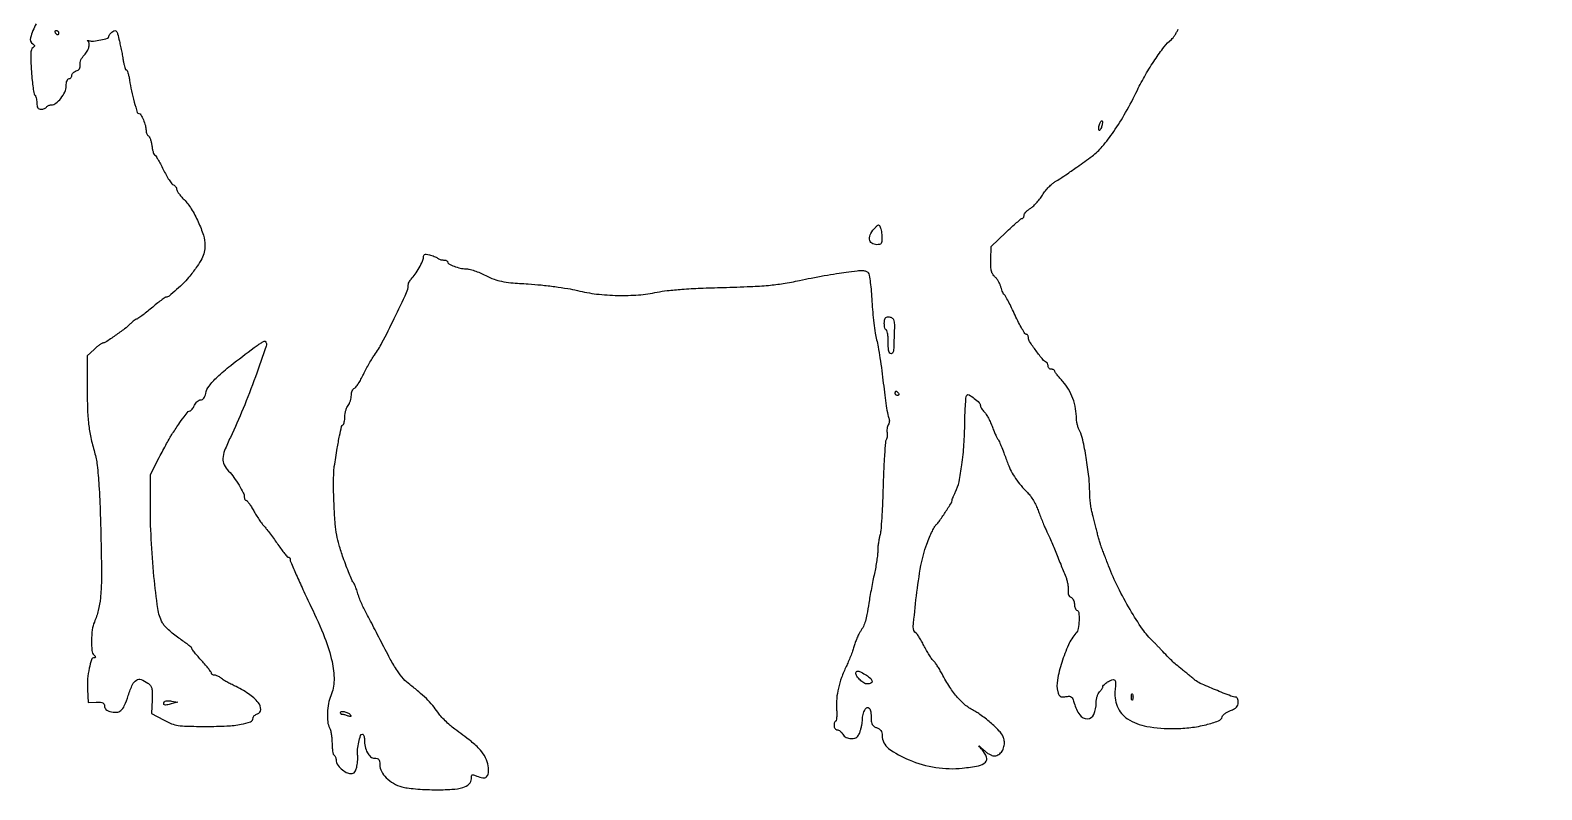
# Model space of a CAD drawing. Extents: x 0 to 692, y 1 to 701.
# Drawn here: x 0 to 692, y 1 to 348 of the extents above; entities that cross this region are included whole.
import ezdxf

# ---------------------------------------------------------------- set-up
doc = ezdxf.new("R2010")
doc.units = 0

msp = doc.modelspace()

# ---------------------------------------------------------------- linework, layer by layer
msp.add_lwpolyline([(2.682715, 351.060727, 0.044524), (0.102215, 344.725874, 0.33579), (1.143108, 341.87508, -0.03256), (1.821172, 341.372454, -0.217841), (1.995054, 341.001984, -0.221727), (1.827153, 340.632517, -0.033719), (1.160248, 340.135514, 0.192124), (0.518096, 339.232478, 0.04562), (0.241761, 337.370584, 0.026079), (0.229582, 334.339082, 0.005663), (0.540597, 329.113971, 0.007609), (0.87952, 325.182518, 0.01159), (1.304628, 321.782667, 0.006311), (1.759524, 318.96731, 0.214295), (2.130349, 318.41944, -0.158279), (2.466521, 318.022959, -0.036097), (2.74454, 317.175935, -0.033886), (2.936136, 316.1063, -0.027381), (3, 314.940983, 0.032166), (3.093161, 313.494341, 0.114177), (3.414994, 312.628801, 0.162195), (4.009277, 312.161978, 0.086279), (4.940983, 312, 0.046881), (5.729296, 312.074077, 0.046318), (6.49335, 312.29375, 0.050262), (7.123976, 312.616444, 0.111412), (7.5, 313, -0.09053), (7.845521, 313.382888, -0.053173), (8.373128, 313.70625, -0.050871), (8.990045, 313.925824, -0.060144), (9.604472, 314, 0.165061), (11.740995, 314.725067, 0.06192), (14.023396, 316.974056, 0.059968), (15.799434, 319.875411, 0.102575), (16.430607, 322.63221, -0.031405), (16.543784, 323.985638, -0.056929), (16.829011, 325.05804, -0.080371), (17.243613, 325.759072, -0.222034), (17.75, 325.997057, 0.113771), (18.226831, 326.108162, 0.100055), (18.632813, 326.419965, 0.093662), (18.905252, 326.885335, 0.085924), (19, 327.432612, -0.125915), (19.152624, 328.029062, -0.069541), (19.604624, 328.636295, -0.062249), (20.271247, 329.161959, -0.059081), (21.058296, 329.518502, 0.068165), (21.950028, 329.942079, 0.109283), (22.536176, 330.542317, 0.108453), (22.817187, 331.337332, 0.066398), (22.808296, 332.33589, -0.09008), (22.846878, 333.346259, -0.048239), (23.234111, 334.53769, -0.044972), (23.892505, 335.741349, -0.046279), (24.75, 336.795455, 0.063075), (26.104976, 338.580005, 0.07393), (26.884327, 340.555065, 0.095772), (26.947512, 342.248977, 0.23077), (26.25, 343.252772, -0.077065), (26.086413, 343.380716, -0.606141), (26.110844, 343.450531, -0.085271), (26.35295, 343.444284, -0.012768), (26.829468, 343.336995, 0.087298), (29.001699, 343.17849, 0.02655), (32.274322, 343.687844, 0.019254), (35.405213, 344.473937, 0.333139), (36, 345.267566, -0.122796), (36.118774, 345.743898, -0.040538), (36.510724, 346.355705, -0.037523), (37.073306, 346.989671, -0.034665), (37.738634, 347.550835, -0.111531), (38.72791, 347.979898, -0.295408), (39.409992, 347.7016, -0.087694), (39.968232, 346.497075, -0.007389), (40.799699, 343.161077, -0.004722), (41.345887, 340.719072, -0.003705), (41.893457, 338.061379, -0.003746), (42.365925, 335.58181, -0.009186), (42.666101, 333.75, 0.019176), (42.931167, 332.312947, 0.029755), (43.279822, 331.101562, 0.029662), (43.656488, 330.208273, 0.285512), (43.991492, 330, -0.307334), (44.330764, 329.769708, -0.020623), (44.738776, 328.604688, -0.023985), (45.126686, 327.070601, -0.015143), (45.438125, 325.25, 0.019094), (46.30673, 320.403033, 0.015403), (47.596765, 315.271951, 0.007105), (49.008946, 310.562397, 0.324318), (49.777935, 309.992198, -0.270046), (50.659573, 309.465737, -0.0261), (51.793584, 307.134756, -0.032271), (52.708937, 304.514439, -0.067994), (53, 302.383969, 0.044927), (53.078743, 301.509389, 0.053253), (53.312699, 300.713766, 0.061702), (53.656365, 300.107434, 0.153732), (54.064509, 299.81183, -0.198786), (54.5117, 299.424173, -0.03054), (54.982921, 298.319106, -0.030152), (55.401221, 296.873818, -0.02203), (55.696178, 295.228497, 0.015468), (55.964826, 293.607789, 0.024499), (56.305096, 292.242121, 0.021398), (56.666279, 291.207817, 0.307158), (56.972652, 291, -0.256832), (57.3597, 290.787147, -0.006936), (58.410803, 289.077861, -0.012758), (59.598318, 286.964522, -0.008192), (60.872428, 284.456549, 0.013642), (62.201553, 281.909422, 0.018012), (63.55708, 279.669697, 0.01556), (64.791107, 277.909278, 0.141403), (65.531445, 277.34956, -0.073974), (66.092856, 277.032511, -0.06431), (66.568612, 276.552156, -0.066863), (66.890451, 275.988247, -0.096571), (67, 275.426345, 0.133763), (67.19798, 274.699549, 0.022053), (67.997348, 273.468724, 0.022885), (69.095275, 272.071028, 0.018448), (70.395228, 270.671439, -0.05911), (73.719552, 266.452192, -0.030117), (76.894913, 260.484904, -0.029904), (79.270735, 254.341498, -0.07746), (80, 249.662365, -0.062905), (79.619258, 246.648008, -0.051617), (78.492014, 243.601869, -0.038347), (76.430964, 240.118077, -0.015357), (73.112955, 235.676466, -0.027875), (70.507302, 232.753364, -0.015325), (67.020655, 229.463487, -0.008996), (63.526858, 226.474228, -0.174165), (62.206719, 226, 0.156489), (61.696327, 225.836249, 0.004927), (59.909392, 224.53125, 0.00915), (57.823477, 222.915938, 0.006166), (55.5, 221, -0.005815), (53.179764, 219.083994, -0.008686), (51.10396, 217.46875, -0.004469), (49.323159, 216.156782, -0.157794), (48.838735, 216, 0.143865), (48.423338, 215.877952, 0.017609), (47.636293, 215.331665, 0.019684), (46.729164, 214.596105, 0.015068), (45.795455, 213.724817, -0.033969), (43.197595, 211.478068, -0.010086), (38.936958, 208.404305, -0.005148), (34.485605, 205.394785, -0.147098), (33.172729, 205, 0.149868), (32.741396, 204.867743, 0.011095), (31.723536, 204.145329, 0.01463), (30.53339, 203.20499, 0.010553), (29.260208, 202.090482), (26.074693, 199.180963), (26.062707, 184.811262, 0.00773), (26.207345, 174.923161, 0.020656), (26.710112, 167.89287, 0.025174), (27.717077, 161.771344, 0.017665), (29.436703, 155, -0.042601), (30.622671, 149.115434, -0.012054), (31.459903, 139.79816, -0.008955), (32.082142, 126.736487, -0.003161), (32.520139, 108, -0.006669), (32.564451, 96.065596, -0.023351), (32.131568, 88.387355, -0.035028), (31.124715, 82.626879, -0.040547), (29.351502, 77.348871, 0.069069), (28.381791, 73.807142, 0.029841), (28.04061, 68.917588, 0.025777), (28.234409, 64.255089, 0.174828), (29.2, 62.2, -0.029978), (29.662429, 61.678527, -0.14032), (29.812198, 61.310727, -0.310806), (29.691599, 61.087218, -0.118884), (29.329961, 61, 0.320786), (28.077077, 60.103981, 0.029), (26.985522, 56.177464, 0.03271), (26.266465, 51.346794, 0.033453), (26.191384, 46.5), (26.5, 40.5), (30.25, 40.614063, -0.019286), (32.201144, 40.598142, -0.09673), (33.257328, 40.340139, -0.179567), (33.802578, 39.792271, -0.107323), (34, 38.883115, 0.106427), (34.171064, 38.088548, 0.088928), (34.660365, 37.375638, 0.078155), (35.431994, 36.806015, 0.05857), (36.420905, 36.430496, 0.062949), (39.507814, 36.057741, 0.178871), (41.504492, 36.808292, 0.114697), (43.068595, 38.958724, 0.019214), (44.886791, 43.759697, -0.0244), (46.816232, 48.699207, -0.147128), (48.598097, 50.758335, -0.231022), (50.754739, 50.999194, -0.06714), (53.810258, 49.420347, -0.068649), (55.007988, 48.308798, -0.10936), (55.635491, 47.066595, -0.062993), (55.866723, 45.212709, -0.011057), (55.782765, 41.692397), (55.5, 35.544101), (61, 32.570334, 0.026339), (64.682873, 30.823006, 0.059456), (67.652991, 29.996015, 0.033726), (71.622248, 29.656375, 0.003966), (80.5, 29.567583, 0.011922), (90.000835, 29.774465, 0.033395), (96.613693, 30.520756, 0.049029), (100.810778, 31.714584, 0.308157), (102, 33.460921, -0.135587), (102.148703, 33.999208, -0.072882), (102.5875, 34.536788, -0.063875), (103.235202, 34.992519, -0.057511), (104, 35.289749, 0.34032), (105.549546, 37.290575, 0.174727), (104.419946, 40.453269, 0.073571), (99.969753, 44.475394, 0.036925), (93.357388, 48.210824, -0.009543), (91.400867, 49.178941, -0.0104), (89.538688, 50.194742, -0.009927), (87.982776, 51.127458, -0.049477), (87.178571, 51.75, 0.046628), (86.567702, 52.228459, 0.036172), (85.82567, 52.632812, 0.037195), (85.07136, 52.9101, 0.069591), (84.428571, 53, -0.057398), (83.882169, 53.062932, -0.076676), (83.419643, 53.248955, -0.095627), (83.109656, 53.524209, -0.164974), (83, 53.847507, 0.15937), (82.828576, 54.371665, 0.007375), (81.6846, 55.886167, 0.011612), (80.23772, 57.657619, 0.008016), (78.522042, 59.597507, -0.006519), (76.80459, 61.527731, -0.009627), (75.35301, 63.26926, -0.005377), (74.182649, 64.762293, -0.157064), (74.022042, 65.212739, 0.214123), (73.819551, 65.628958, 0.006089), (72.246878, 66.91103, 0.011359), (70.307123, 68.382756, 0.007447), (68.009882, 69.993289, -0.019637), (65.603955, 71.769027, -0.019237), (63.327637, 73.73972, -0.019537), (61.468476, 75.620196, -0.06594), (60.481979, 77.034848, -0.084248), (58.420407, 83.489549, -0.010419), (56.642966, 98.203896, -0.012613), (55.379312, 115.214056, -0.01279), (54.982929, 132.187646), (55.011214, 144.875291), (59.066236, 152.687646, -0.003108), (60.742611, 155.868805, -0.003296), (62.426348, 158.967051, -0.003143), (63.910505, 161.616161, -0.015085), (64.810629, 163.093805, -0.005521), (67.956598, 167.809335, -0.013421), (70.407342, 171.197429, -0.010477), (72.342349, 173.619804, -0.222525), (73.154325, 174, 0.185296), (73.5707, 174.159791, 0.039141), (74.116469, 174.734375, 0.036062), (74.680716, 175.542808, 0.027439), (75.181954, 176.5, -0.052352), (75.744951, 177.456196, -0.053702), (76.490056, 178.265625, -0.059315), (77.295825, 178.818018, -0.121205), (78.035515, 179, 0.128533), (78.798825, 179.199516, 0.098691), (79.456003, 179.76218, 0.075662), (79.976517, 180.682029, 0.041652), (80.335417, 181.927083, -0.115109), (81.880292, 185.326021, -0.039335), (85.532946, 189.371264, -0.023869), (91.77913, 194.73998, -0.005962), (102.490319, 202.888453, -0.010676), (104.274096, 204.154025, -0.017205), (105.851084, 205.145596, -0.011306), (107.161559, 205.868832, -0.327808), (107.519239, 205.814094, -0.286862), (108.026931, 203.612872, -0.003646), (103.055591, 189.529341, -0.010653), (97.448608, 174.984142, -0.013602), (91.637476, 161.846001, 0.016773), (89.005514, 155.792039, 0.080785), (88.205452, 152.13427, 0.1299), (88.791429, 149.305138, 0.074881), (90.802894, 146.439838, -0.032671), (93.253354, 143.508229, -0.022645), (95.641906, 139.906954, -0.020053), (97.528597, 136.45546, -0.115548), (98, 134.44284, 0.056354), (98.062402, 133.890943, 0.075793), (98.247065, 133.423834, 0.095002), (98.520204, 133.11065, 0.167582), (98.841071, 133, -0.224935), (99.28967, 132.787435, -0.014312), (100.202245, 131.604688, -0.018766), (101.23206, 130.069999, -0.012696), (102.293776, 128.25, 0.012791), (103.462067, 126.248181, 0.010364), (104.813489, 124.160938, 0.010507), (106.140619, 122.287488, 0.026539), (107.204122, 121, -0.018769), (108.347865, 119.658366, -0.005724), (109.97756, 117.545312, -0.005722), (111.750211, 115.13476, -0.006221), (113.417635, 112.75, 0.009251), (114.978221, 110.546591, 0.013889), (116.427386, 108.689062, 0.008699), (117.688534, 107.214956, 0.214633), (118.166218, 107, -0.118678), (118.484237, 106.923438, -0.100639), (118.755076, 106.707492, -0.092374), (118.936939, 106.384538, -0.082345), (119, 106.004227, 0.10221), (119.250519, 104.79152, 0.002036), (121.781586, 98.991821, 0.004747), (124.84522, 92.223759, 0.003133), (128.489186, 84.5, -0.016269), (134.77894, 70.206924, -0.040556), (138.160427, 59.312232, -0.057095), (139.07595, 50.692677, -0.097529), (137.624039, 43.627876, 0.053398), (136.538262, 39.995177, 0.036346), (136.059715, 35.704882, 0.036759), (136.201598, 31.659853, 0.096006), (137.057584, 28.892403, -0.065015), (137.468457, 27.80594, -0.01874), (137.815786, 26.040226, -0.018513), (138.061102, 24.001111, -0.018743), (138.153577, 21.957834, 0.016894), (138.23419, 20.017868, 0.023471), (138.446255, 18.291806, 0.021235), (138.740462, 16.922534, 0.193127), (139.095993, 16.440673, -0.111971), (139.44275, 16.099973, -0.050147), (139.734448, 15.527127, -0.046182), (139.933039, 14.832531, -0.046579), (140, 14.115297, 0.151282), (140.582464, 12.23426, 0.05895), (142.393567, 10.162369, 0.058458), (144.68564, 8.533255, 0.125941), (146.769138, 8, 0.086412), (147.832658, 8.185186, 0.135048), (148.587891, 8.716712, 0.096317), (149.126411, 9.709496, 0.029891), (149.540528, 11.36434, 0.015886), (149.761468, 12.790704, 0.013869), (149.903483, 14.294317, 0.014077), (149.955826, 15.660979, 0.039647), (149.88982, 16.61434, -0.065144), (149.844217, 19.109556, -0.028486), (150.401266, 22.378468, -0.020771), (151.229791, 25.404152, -0.326398), (152.045313, 26, -0.224067), (152.41081, 25.82755, -0.075976), (152.719561, 25.309459, -0.057794), (152.930165, 24.549403, -0.038732), (153, 23.649223, 0.050613), (153.337565, 20.322971, 0.071702), (154.343573, 17.52747, 0.092463), (155.834574, 15.657052, 0.180264), (157.597825, 15, -0.052282), (158.849552, 14.868755, -0.171922), (159.547491, 14.441371, -0.140245), (159.902855, 13.605884, -0.030881), (160, 12.034478, 0.12534), (160.759391, 9.052743, 0.072038), (162.994969, 6.066285, 0.064816), (166.286746, 3.538148, 0.062659), (170.153117, 1.901979, 0.036894), (172.504593, 1.421832, 0.009838), (176.307478, 1.00955, 0.009919), (180.661242, 0.710946, 0.010081), (185, 0.587346, 0.016272), (193.026804, 0.78181, 0.057555), (198.097872, 1.661412, 0.111389), (200.95107, 3.252108, 0.213231), (202, 5.599882, -0.027172), (202.07287, 6.939765, -0.252408), (202.390653, 7.401142, -0.209233), (202.997506, 7.43799, -0.018916), (204.43623, 6.847102, 0.066877), (207.158231, 6.023033, 0.224569), (208.901067, 6.526816, 0.196731), (209.765185, 8.274887, 0.05175), (209.660682, 11.458939, 0.082901), (208.481909, 15.247569, 0.067584), (206.073187, 18.753126, 0.041734), (201.795304, 22.74149, 0.010996), (194.310051, 28.372719, -0.023472), (192.181516, 30.058794, -0.016645), (189.952344, 32.136093, -0.016851), (187.952443, 34.26713, -0.033853), (186.552862, 36.099485, 0.03051), (184.249515, 39.157194, 0.022005), (181.335923, 42.280914, 0.019845), (177.826728, 45.462681, 0.014804), (173.722167, 48.695939, -0.053673), (170.845402, 51.348362, -0.033977), (168.078805, 54.98176, -0.021583), (164.824186, 60.415086, -0.00591), (160.170431, 69.252202, 0.000442), (157.886891, 73.705932, 0.000574), (155.785763, 77.783459, 0.000429), (154.017624, 81.197942, 0.005207), (153.32465, 82.5, -0.015367), (152.183371, 84.753631, -0.012479), (151.096271, 87.23391, -0.012629), (150.15131, 89.722751, -0.017523), (149.440462, 92, 0.021476), (149.103438, 93.050424, 0.017704), (148.657348, 94.139316, 0.018064), (148.175747, 95.110522, 0.044684), (147.736792, 95.77214, -0.067963), (147.187108, 96.69047, -0.004541), (146.005486, 99.528147, -0.006477), (144.666995, 102.95334, -0.0048), (143.273122, 106.77214, -0.012929), (141.382533, 112.583594, -0.028071), (140.301256, 117.149366, -0.024011), (139.645585, 122.227832, -0.007229), (139.132448, 130, -0.006806), (138.922807, 135.535154, -0.007074), (138.867594, 141.003125, -0.006849), (138.951526, 145.731592, -0.030366), (139.207385, 148.5, -0.003327), (140.547165, 156.827112, -0.009572), (141.625416, 162.578539, -0.006761), (142.547697, 166.742174, -0.198994), (143.168971, 167.60443, 0.166902), (143.493049, 167.99993, 0.031731), (143.765228, 168.904514, 0.030727), (143.958724, 170.049633, 0.024003), (144.031803, 171.309017, -0.038862), (144.151671, 172.67306, -0.029764), (144.485547, 174.132856, -0.030494), (144.966197, 175.468958, -0.06039), (145.531803, 176.44113, 0.053915), (146.094567, 177.380313, 0.031471), (146.568717, 178.60573, 0.031152), (146.89282, 179.907646, 0.045456), (147, 181.084141, -0.047912), (147.103068, 182.15726, -0.053654), (147.408473, 183.149091, -0.060985), (147.857614, 183.919654, -0.139606), (148.390547, 184.319625, 0.139232), (149.083949, 184.839235, 0.016908), (150.19666, 186.407102, 0.019015), (151.410423, 188.407542, 0.014607), (152.586336, 190.676614, -0.009017), (153.821207, 193.126095, -0.007634), (155.212129, 195.67063, -0.007715), (156.551208, 197.951104, -0.021289), (157.585928, 199.5, 0.038378), (161.032047, 205.060618, 0.006418), (166.668064, 216.287583, 0.003483), (172.30465, 228.093071, 0.110062), (173, 231.213712, -0.069959), (173.103063, 231.946696, -0.038926), (173.419081, 232.793466, -0.037951), (173.880586, 233.61684, -0.049706), (174.426658, 234.283801, 0.045697), (176.231458, 236.452519, 0.023488), (178.097893, 239.457717, 0.021222), (179.601751, 242.445141, 0.105845), (179.996262, 244.269052, -0.080783), (180.136645, 245.120909, -0.218294), (180.546541, 245.557048, -0.131164), (181.320699, 245.654896, -0.024094), (182.75, 245.389944, -0.019885), (183.872482, 245.077794, -0.019645), (184.97125, 244.676356, -0.019953), (185.90325, 244.249517, -0.068258), (186.45, 243.870892, 0.073178), (186.942773, 243.536736, 0.035789), (187.649687, 243.255824, 0.03454), (188.44113, 243.064121, 0.042173), (189.2, 243, -0.039749), (189.889785, 242.945077, -0.058654), (190.473542, 242.779687, -0.076766), (190.872396, 242.53707, -0.218551), (191.007802, 242.25, 0.272599), (191.598191, 241.271013, 0.031773), (194.014749, 240.155878, 0.036179), (196.872883, 239.28274, 0.055058), (199.449365, 238.987333, -0.062473), (201.018564, 238.783877, -0.018029), (203.366376, 238.083837, -0.017833), (205.979036, 237.095976, -0.01813), (208.5, 235.929391, 0.025411), (212.336207, 234.221515, 0.042935), (215.714235, 233.242003, 0.028174), (220.078017, 232.626719, 0.005497), (228, 232.049408, -0.009923), (233.906837, 231.56635, -0.008112), (240.202286, 230.822147, -0.008297), (246.053217, 229.934978, -0.018062), (250.5, 229.018763, 0.030687), (259.281192, 227.439344, 0.024032), (268.941695, 226.776078, 0.024231), (278.508401, 227.043619, 0.033558), (287, 228.270619, -0.025797), (291.603103, 229.008796, -0.008832), (298.335236, 229.614744, -0.007483), (306.835082, 230.100944, -0.004185), (317.187533, 230.451037, 0.003669), (329.821862, 230.865243, 0.012728), (337.979909, 231.400891, 0.01722), (344.725569, 232.251643, 0.012392), (352.187533, 233.645563, -0.004687), (357.559582, 234.735003, -0.003456), (363.526963, 235.844324, -0.003492), (369.183491, 236.814749, -0.0078), (373.5, 237.455304, -0.005311), (378.562833, 238.071432, -0.035079), (381.10931, 238.174241, -0.078825), (382.620513, 237.888144, -0.147799), (383.610679, 237.154145, -0.11933), (384.076338, 236.058517, -0.00817), (384.577443, 232.697605, -0.0113), (385.023418, 228.624916, -0.008229), (385.342114, 224.08029, 0.008943), (385.690871, 219.206686, 0.007885), (386.225403, 214.13921, 0.007946), (386.852061, 209.585488, 0.023655), (387.477354, 206.5, -0.018467), (388.16298, 203.288283, -0.005039), (389.006066, 198.17183, -0.005089), (389.845233, 192.345867, -0.005278), (390.554758, 186.574316, 0.004455), (391.215799, 181.12311, 0.006249), (391.91013, 176.26926, 0.00388), (392.574708, 172.211524, 0.080498), (392.974048, 171.048493, -0.076884), (393.242907, 170.283407, -0.057487), (393.305167, 169.390519, -0.055603), (393.160871, 168.474984, -0.060772), (392.819895, 167.642654, 0.052352), (392.467093, 166.821046, 0.037451), (392.242677, 165.845548, 0.038002), (392.169264, 164.872221, 0.06386), (392.273925, 164.06051, -0.05747), (392.386925, 163.264206, -0.037895), (392.341021, 162.339527, -0.037939), (392.156361, 161.43415, -0.058357), (391.849987, 160.696426, 0.108407), (391.47899, 159.472132, 0.002966), (391.073463, 153.875321, 0.006), (390.713002, 147.255379, 0.004064), (390.454165, 139.705094, -0.004202), (390.18879, 132.025988, -0.005478), (389.809919, 125.004221, -0.004134), (389.380194, 119.13833, -0.049517), (388.973415, 116.907304, 0.021773), (388.600188, 115.353668, 0.013024), (388.285941, 113.480047, 0.013029), (388.06996, 111.5949, 0.022008), (388, 110.006228, -0.027821), (387.899049, 108.193336, -0.008536), (387.548063, 105.473287, -0.008513), (387.050462, 102.436703, -0.009227), (386.461491, 99.499626, 0.004868), (385.800782, 96.347586, 0.003048), (385.086014, 92.646765, 0.003059), (384.426503, 88.992907, 0.005572), (383.939475, 86, -0.006701), (383.07493, 80.761792, -0.028438), (382.339145, 77.672738, -0.042865), (381.422622, 75.353675, -0.032926), (380.050263, 73, 0.034258), (379.313225, 71.728175, 0.014041), (378.483483, 69.9125, 0.013815), (377.698476, 67.906098, 0.017207), (377.086005, 66, -0.01509), (376.437556, 63.952216, -0.008434), (375.532085, 61.5, -0.008408), (374.532258, 59.049567, -0.013518), (373.589178, 57, 0.025939), (371.41814, 51.955521, 0.032398), (369.961503, 47.070278, 0.034403), (369.210508, 42.302346, 0.037405), (369.151032, 37.609334, -0.012506), (369.230879, 35.457665, -0.020862), (369.177178, 33.646217, -0.016266), (369.030897, 32.243161, -0.375319), (368.75, 31.998637, 0.236966), (368.46249, 31.854924, 0.070849), (368.220312, 31.4121, 0.054131), (368.054733, 30.765898, 0.035686), (368, 30, 0.071572), (368.109969, 29.235698, 0.086803), (368.43029, 28.5875, 0.100362), (368.906222, 28.154156, 0.135454), (369.464816, 28, -0.112104), (370.103741, 27.854925, -0.055403), (370.813763, 27.4125, -0.050946), (371.481872, 26.764994, -0.052011), (372, 26, 0.078914), (372.644881, 25.149758, 0.073735), (373.535454, 24.517734, 0.067301), (374.646185, 24.130328, 0.050341), (375.937359, 24, 0.049683), (377.443523, 24.150033, 0.118723), (378.455856, 24.62034, 0.106261), (379.210127, 25.538309, 0.03518), (379.902175, 27.149223, 0.020106), (380.322621, 28.531773, 0.015068), (380.677514, 30.083214, 0.015294), (380.923155, 31.566094, 0.033406), (381, 32.714965, -0.037205), (381.080168, 33.79086, -0.023327), (381.325324, 35.029505, -0.023377), (381.682948, 36.233246, -0.038986), (382.107487, 37.200841, -0.152002), (383.126354, 38.204151, -0.370802), (384.075735, 37.97769, -0.123368), (384.773362, 36.23597, -0.032712), (384.984687, 33.225249, 0.035954), (385.113322, 31.548188, 0.097439), (385.512345, 30.429761, 0.111787), (386.266257, 29.635928, 0.056363), (387.5, 29, -0.054906), (388.651865, 28.410503, -0.094703), (389.421198, 27.662158, -0.095766), (389.855061, 26.689137, -0.057183), (390, 25.425961, 0.236705), (392.958132, 19.527515, 0.063735), (402.351628, 14.226365, 0.057063), (414.616346, 10.799134, 0.06639), (426.711853, 10.485784, 0.019914), (434.117268, 11.578565, 0.142257), (437.313705, 13.198019, 0.30928), (437.835657, 15.539447, 0.084906), (435.753634, 18.935549, -0.000794), (434.266306, 20.63893, -0.726671), (434.303619, 20.701092, -0.126958), (434.507422, 20.595203, -0.00045), (436.558353, 18.75, 0.022066), (437.832493, 17.699653, 0.025392), (439.137733, 16.817155, 0.025698), (440.304396, 16.191328, 0.116264), (441.054719, 16.031803, 0.112674), (442.986655, 16.517713, 0.103593), (444.585003, 17.802997, 0.094544), (445.636753, 19.734808, 0.077664), (446, 22.059282, 0.063484), (445.756831, 23.966748, 0.075299), (445.043591, 25.635487, 0.051721), (443.641131, 27.451604, 0.014921), (441.116736, 29.94904, 0.014784), (438.965676, 31.838036, 0.011767), (436.5392, 33.750655, 0.011941), (434.205491, 35.417091, 0.029087), (432.390986, 36.5, -0.049545), (428.243385, 39.210974, -0.043521), (424.509535, 42.794919, -0.037286), (420.981507, 47.490604, -0.021797), (417.44495, 53.579041, 0.011165), (416.362482, 55.537271, 0.012895), (415.242225, 57.351842, 0.012001), (414.221454, 58.834713, 0.070627), (413.567137, 59.512336, -0.074794), (412.903273, 60.211352, -0.011004), (411.81729, 61.8393, -0.012213), (410.614716, 63.837057, -0.01022), (409.434825, 66.012336, 0.007724), (408.284051, 68.159444, 0.010303), (407.169395, 70.070365, 0.007799), (406.18591, 71.624303, 0.097198), (405.70093, 72.12082, -0.268776), (404.28042, 75.120326, -0.008288), (405.689633, 89.247079, -0.016313), (407.783978, 103.234736, -0.044039), (410.453706, 112.908725, -0.009086), (411.763957, 116.232912, -0.015304), (412.997864, 118.964836, -0.015924), (414.096904, 121.041868, -0.089682), (414.899704, 122, 0.069694), (416.100753, 123.322956, 0.004897), (418.883859, 127.496014, 0.002948), (421.710868, 131.882453, 0.142604), (422, 132.875598, -0.0844), (422.082475, 133.360713, -0.010151), (422.463272, 134.381344, -0.011846), (422.973194, 135.583748, -0.009488), (423.577096, 136.854088, 0.064472), (425.207256, 141.552362, 0.01753), (426.541266, 149.316753, 0.016872), (427.483508, 158.581516, 0.014141), (427.871934, 168.45201, -0.005969), (427.97854, 173.088292, -0.009021), (428.192313, 177.120211, -0.004475), (428.463661, 180.506367, -0.175902), (428.777104, 181.177104, -0.346865), (429.809488, 181.299117, -0.028111), (432.207444, 179.636231, -0.030095), (434.441265, 177.666317, -0.199569), (435, 176.322212, 0.115479), (435.114421, 175.833398, 0.02546), (435.538377, 175.076863, 0.025186), (436.131197, 174.232372, 0.021905), (436.832773, 173.409872, -0.049207), (437.663554, 172.320855, -0.015904), (438.675273, 170.560179, -0.015686), (439.682511, 168.518859, -0.016987), (440.531433, 166.471311, 0.00595), (441.286339, 164.530526, 0.008288), (442.011172, 162.813448, 0.005456), (442.655509, 161.397026, 0.099415), (442.94866, 161, -0.103913), (443.448458, 160.310335, -0.00705), (444.41067, 158.071573, -0.007277), (445.711081, 154.789804, -0.002106), (447.623235, 149.686638, 0.033111), (449.10766, 146.367002, 0.027965), (451.094623, 143.071754, 0.026112), (453.583596, 139.802654, 0.021133), (456.574176, 136.56148, -0.040817), (457.878732, 135.031004, -0.021139), (459.260939, 132.93056, -0.02087), (460.507294, 130.638302, -0.029672), (461.403677, 128.5, 0.00705), (462.21321, 126.294091, 0.004724), (463.198202, 123.79375, 0.004758), (464.198507, 121.38927, 0.009351), (465.04777, 119.5, -0.008453), (466.711211, 115.817199, -0.002455), (469.151142, 110.085141, -0.00253), (471.754022, 103.797027, -0.003312), (474.065578, 98.022698, -0.027922), (474.568085, 96.497787, -0.021629), (474.94846, 94.790752, -0.022081), (475.164402, 93.162342, -0.048086), (475.15381, 91.903349, 0.046159), (475.1397, 90.752509, 0.074467), (475.361414, 89.799813, 0.091492), (475.803878, 89.09374, 0.116048), (476.438338, 88.662036, -0.118023), (477.03592, 88.252007, -0.065316), (477.541262, 87.519689, -0.059444), (477.883693, 86.595466, -0.059088), (478, 85.614718, 0.040522), (478.078163, 84.651852, 0.049941), (478.311229, 83.782039, 0.058114), (478.652765, 83.122303, 0.165294), (479.059503, 82.813499, -0.293906), (480.017211, 81.622703, -0.034126), (480.15136, 78.036797, -0.037479), (479.757346, 74.325041, -0.136073), (478.732441, 72.209617, 0.07436), (475.292172, 66.87994, 0.030969), (472.245997, 58.856138, 0.029972), (470.253197, 50.74761, 0.107149), (470.425279, 45.441691, 0.040468), (470.902626, 44.033374, 0.154424), (471.502623, 43.341104, 0.142363), (472.422623, 43.089033, 0.032594), (474.046635, 43.220152, -0.037374), (475.74066, 43.340658, -0.164737), (476.674445, 43.020566, -0.138365), (477.312768, 42.161501, -0.023667), (477.952835, 40.208647, 0.084744), (480.465959, 34.849373, 0.249644), (483.973194, 33.050388, 0.297242), (486.921282, 35.037964, 0.100272), (488, 40.36283, -0.038162), (488.110667, 41.810683, -0.034813), (488.440625, 43.271313, -0.036617), (488.923783, 44.535829, -0.087025), (489.5, 45.357143, 0.02174), (490.074218, 45.983589, 0.025604), (490.559375, 46.625429, 0.025789), (490.907356, 47.200077, 0.123859), (491, 47.568329, -0.206791), (491.389638, 48.470149, -0.036816), (492.849225, 49.654165, -0.039438), (494.542588, 50.64429, -0.107239), (495.885924, 50.968197, -0.207161), (496.507097, 50.71605, -0.152531), (496.850118, 50.047278, -0.063881), (496.905974, 48.767235, -0.01306), (496.656544, 46.510866, 0.132592), (497.648917, 38.765405, 0.150904), (502.398646, 33.017788, 0.10432), (511.204727, 29.574459, 0.043351), (524, 28.571797, 0.028636), (531.282269, 29.050949, 0.030474), (538.309559, 30.357937, 0.027342), (544.007179, 32.117202, 0.244945), (545.709014, 33.995269, -0.12663), (546.1104, 34.716747, -0.042034), (547.021846, 35.527769, -0.038694), (548.22662, 36.292858, -0.035381), (549.570792, 36.889438, 0.030846), (551.253361, 37.61803, 0.087649), (552.270667, 38.383666, 0.113759), (552.813805, 39.323037, 0.07456), (553, 40.564728, 0.035737), (552.933252, 41.497427, 0.054144), (552.731347, 42.284639, 0.070815), (552.436033, 42.824382, 0.236454), (552.085438, 43, -0.093193), (549.708263, 43.446952, -0.00505), (542.593313, 46.303583, -0.005846), (535.621872, 49.280588, -0.073577), (533.206826, 50.802005, 0.004216), (532.193176, 51.656875, 0.001433), (530.706185, 52.882464, 0.001425), (529.055837, 54.226925, 0.00164), (527.473403, 55.5, -0.006357), (524.673427, 57.796433, -0.013338), (522.568949, 59.665802, -0.012666), (520.500878, 61.704752, -0.005182), (517.792434, 64.572747, 0.0022), (516.678227, 65.766775, 0.002297), (515.569347, 66.933869, 0.002206), (514.602029, 67.933782, 0.010116), (514.026592, 68.5, -0.052053), (509.224434, 74.090464, -0.01837), (503.526318, 83.001055, -0.018247), (498.031227, 93.162987, -0.022667), (493.710086, 103, 0.000001), (492.69231, 105.6352, 0.000002), (491.710154, 108.178125, 0.000002), (490.872622, 110.346558, 0.000009), (490.427091, 111.5, -0.01778), (490.050103, 112.589695, -0.004534), (489.518514, 114.38125, -0.004615), (488.948675, 116.439063, -0.004663), (488.41894, 118.5, 0.001229), (487.868013, 120.70611, 0.000844), (487.232634, 123.20625, 0.00085), (486.612638, 125.611695, 0.001729), (486.115533, 127.5, -0.025764), (485.703518, 129.439183, -0.011615), (485.354377, 132.017225, -0.011464), (485.110915, 134.7625, -0.015347), (485.023857, 137.260765, 0.027212), (484.631594, 143.952465, 0.012724), (483.4335, 152.553223, 0.010657), (481.904111, 160.717945, 0.068673), (480.493729, 164.659655, -0.032001), (479.925836, 165.942453, -0.022324), (479.445675, 167.451051, -0.022601), (479.11418, 168.945317, -0.042729), (479.006161, 170.17371, 0.044113), (478.57313, 174.946945, 0.042129), (477.30842, 179.647157, 0.043604), (475.336218, 183.90009, 0.057341), (472.797474, 187.339096, -0.00905), (471.342628, 188.957022, -0.012916), (470.115508, 190.448552, -0.008852), (469.156335, 191.723698, -0.1581), (469, 192.205759, 0.182176), (468.885748, 192.508928, 0.091008), (468.559375, 192.766692, 0.070926), (468.073956, 192.941329, 0.050978), (467.5, 193, -0.09335), (466.92741, 193.107842, -0.096425), (466.440625, 193.416146, -0.099164), (466.114816, 193.876128, -0.105033), (466, 194.416667, 0.050105), (465.943077, 194.98328, 0.053269), (465.774659, 195.515104, 0.059487), (465.526826, 195.936192, 0.128218), (465.232881, 196.166667, -0.121122), (463.610203, 197.402749, -0.01107), (460.489057, 201.452609, -0.009917), (457.518545, 205.661106, -0.149806), (457, 207.352992, 0.061625), (456.922083, 207.982776, 0.080055), (456.692801, 208.516191, 0.09772), (456.353066, 208.873243, 0.155081), (455.954217, 209, -0.258344), (455.395606, 209.309269, -0.008553), (454.036832, 211.563637, -0.014332), (452.509143, 214.382416, -0.009252), (450.895495, 217.727275, 0.005436), (449.295326, 221.10992, 0.007963), (447.808146, 224.047406, 0.00434), (446.497937, 226.48461, 0.129537), (446.020562, 226.987292, -0.123287), (445.641025, 227.377226, -0.024989), (445.194643, 228.241848, -0.02496), (444.765646, 229.32628, -0.021112), (444.419383, 230.510017, 0.0417), (443.988936, 231.784505, 0.02897), (443.304399, 233.142223, 0.029328), (442.488804, 234.377499, 0.052083), (441.661699, 235.27202, -0.073964), (440.648684, 236.468212, -0.080885), (440.065548, 237.872469, -0.051636), (439.807368, 239.86282, -0.013343), (439.810184, 243.102854), (439.977167, 249.161667), (446.621353, 255.580834, -0.006086), (449.230339, 258.040769, -0.00917), (451.568559, 260.11437, -0.004641), (453.581088, 261.802181, -0.173867), (454.13277, 262, 0.16311), (454.463576, 262.110865, 0.096055), (454.745251, 262.424018, 0.077309), (454.935564, 262.891392, 0.058161), (455, 263.443464, -0.138148), (455.188294, 264.111955, -0.044399), (455.807813, 264.94777, -0.040388), (456.697627, 265.799393, -0.035555), (457.75, 266.537515, 0.052293), (459.008467, 267.484448, 0.020093), (460.550986, 269.040414, 0.019636), (462.10245, 270.876369, 0.022863), (463.423568, 272.740176, -0.025323), (464.756047, 274.600552, -0.021473), (466.341578, 276.426216, -0.022022), (467.932997, 277.965363, -0.055094), (469.251783, 278.896125, 0.018412), (471.612123, 280.31526, 0.006676), (474.856963, 282.49494, 0.004579), (479.380435, 285.683597, 0.001412), (486.140522, 290.571163, 0.060284), (490.79333, 294.899143, 0.024756), (496.029402, 301.763664, 0.021811), (501.484634, 310.493801, 0.015495), (506.855511, 320.712633, -0.017848), (510.595077, 327.747088, -0.016677), (514.907603, 334.661619, -0.016839), (519.137626, 340.528487, -0.054984), (522.45879, 343.965798, 0.053799), (523.18965, 344.718648, 0.021376), (524.027995, 345.892108, 0.02086), (524.83247, 347.246798, 0.024602), (525.474249, 348.592613, -0.041571)], format="xyb")
for points in [[(13, 347, -0.042167), (12.967655, 346.617151, -0.061769), (12.870461, 346.29375, -0.081139), (12.727648, 346.07446, -0.210953), (12.559017, 346, -0.151918), (12.34829, 346.065539, -0.038439), (12.066025, 346.29375, -0.035638), (11.768994, 346.617226, -0.029505), (11.5, 347, -0.082592), (11.343488, 347.3821, -0.161196), (11.3746, 347.70625, -0.182303), (11.586039, 347.921712, -0.108972), (11.940983, 348, -0.093332), (12.345238, 347.923877, -0.09642), (12.688914, 347.70625, -0.099167), (12.918938, 347.381556, -0.105053)], [(490.5, 304, -0.026483), (490.202482, 303.210259, -0.052153), (489.87103, 302.627928, -0.088737), (489.561009, 302.32603, -0.359517), (489.317388, 302.349279, -0.179595), (489.166688, 302.677875, -0.03586), (489.16478, 303.334178, -0.033766), (489.275275, 304.139896, -0.02589), (489.5, 305, -0.026483), (489.797518, 305.789741, -0.052153), (490.12897, 306.372072, -0.088737), (490.438991, 306.67397, -0.359517), (490.682612, 306.650721, -0.179595), (490.833312, 306.322125, -0.03586), (490.83522, 305.665822, -0.033766), (490.724725, 304.860104, -0.02589)], [(389.929715, 253.25, -0.024434), (389.880987, 251.461253, -0.138995), (389.555809, 250.57678, -0.186516), (388.869885, 250.13376, -0.051213), (387.567388, 250, -0.151223), (385.271485, 250.710636, -0.225508), (384.232528, 252.496687, -0.148463), (384.792803, 255.106025, -0.066919), (386.904508, 257.942739, -0.017132), (387.850808, 258.847526, -0.1734), (388.347741, 259.049086, -0.264791), (388.741857, 258.846026, -0.040337), (389.179715, 258.038231, -0.049005), (389.44645, 257.228315, -0.016213), (389.68041, 255.997168, -0.015969), (389.852871, 254.607112, -0.017472)], [(395.222412, 215.75, -0.085158), (395.608032, 213.44805, -0.007761), (395.494553, 207.613866, -0.004781), (395.22493, 201.563187, -0.184891), (394.683677, 200.350344, -0.279724), (393.878667, 200.153436, -0.238284), (393.243886, 200.773232, -0.067229), (392.869324, 202.667239, -0.015248), (392.769231, 205.948718, 0.016471), (392.705427, 207.88509, 0.02688), (392.509375, 209.516186, 0.025362), (392.230957, 210.737801, 0.335835), (391.884615, 211, -0.273168), (391.543704, 211.201271, -0.054404), (391.259856, 211.88125, -0.043814), (391.064208, 212.850526, -0.027908), (391, 214, -0.031073), (391.091421, 215.469633, -0.110105), (391.407751, 216.353806, -0.161402), (391.989657, 216.831972, -0.092211), (392.893011, 217, -0.061381), (393.649357, 216.906798, -0.061902), (394.35814, 216.632812, -0.068019), (394.915087, 216.228147, -0.118232)], [(397.5, 182, -0.082592), (397.656512, 181.6179, -0.161196), (397.6254, 181.29375, -0.182303), (397.413961, 181.078288, -0.108972), (397.059017, 181, -0.093332), (396.654762, 181.076123, -0.09642), (396.311086, 181.29375, -0.099167), (396.081062, 181.618444, -0.105053), (396, 182, -0.042167), (396.032345, 182.382849, -0.061769), (396.129539, 182.70625, -0.081139), (396.272352, 182.92554, -0.210953), (396.440983, 183, -0.151918), (396.65171, 182.934461, -0.038439), (396.933975, 182.70625, -0.035638), (397.231006, 182.382774, -0.029505)], [(382.799498, 52.980859, -0.045666), (384.763892, 51.521997, -0.189633), (385.414931, 50.227315, -0.331577), (384.864715, 49.328321, -0.095599), (383.163224, 49, -0.14534), (381.690449, 49.437343, -0.048329), (379.91305, 50.856809, -0.048251), (378.44778, 52.582775, -0.153043), (378, 54.011431, -0.215898), (378.312319, 54.701017, -0.23725), (379.017861, 54.884461, -0.072169), (380.376045, 54.380047, -0.011957)], [(504.662281, 41.75, -0.174857), (504.474999, 41.540618, -0.447206), (504.306058, 41.601562, -0.078554), (504.189089, 42.10856, -0.017491), (504.157895, 43, -0.017491), (504.189089, 43.89144, -0.078554), (504.306058, 44.398438, -0.447206), (504.474999, 44.459382, -0.174857), (504.662281, 44.25, -0.057986), (504.818615, 43.679992, -0.037979), (504.87034, 43, -0.037979), (504.818615, 42.320008, -0.057986)], [(64.550267, 39.86197, -0.019294), (62.504463, 39.393861, -0.118933), (61.433706, 39.447867, -0.351495), (61.097166, 39.931815, -0.121898), (61.375997, 40.799359, -0.177382), (61.786362, 41.121883, -0.049417), (62.59781, 41.300142, -0.043321), (63.621981, 41.331802, -0.033897), (64.726133, 41.194794), (67.5, 40.657806)], [(146.679629, 34.709355, -0.100987), (146.821651, 34.323024, -0.361916), (146.695543, 34.114309, -0.148888), (146.296221, 34.099456, -0.027002), (145.582257, 34.330061, 0.015514), (144.846492, 34.586512, 0.014499), (144.079538, 34.803205, 0.014648), (143.387686, 34.955792, 0.046979), (142.918213, 35, -0.097721), (142.56777, 35.069151, -0.097625), (142.269725, 35.266249, -0.098249), (142.070142, 35.560488, -0.100372), (142, 35.90638, -0.405409), (142.507861, 36.429792, -0.07026), (144.019452, 36.262636, -0.057646), (145.701463, 35.618764, -0.134927)]]:
    msp.add_lwpolyline(points, format="xyb", close=True)

doc.saveas('drawing.dxf')
